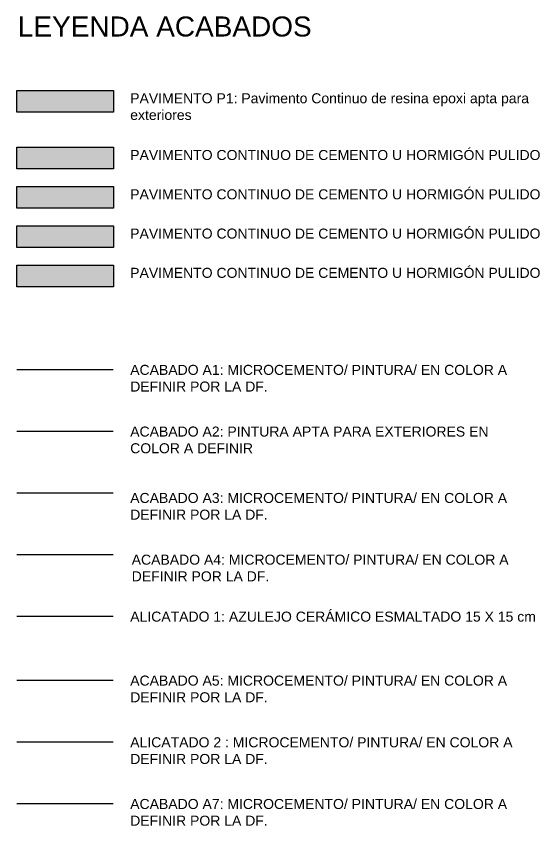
# Model space of a CAD drawing. Header units: metres. Extents: x -92 to 671, y -42 to 91.
# Drawn here: x -92.14 to -71.22, y -17.77 to 14.58 of the extents above; entities that cross this region are included whole.
import ezdxf

# ---------------------------------------------------------------- set-up
doc = ezdxf.new("R2010")
doc.units = ezdxf.units.M
doc.layers.add('02Acabados', color=7, linetype='Continuous', lineweight=30)
doc.layers.add('02Albañilería', color=7, linetype='Continuous', lineweight=30)
doc.styles.get("Standard").update_dxf_attribs({"font": 'arial.ttf'})

msp = doc.modelspace()

# ---------------------------------------------------------------- hatches: boundary and pattern name
at = {"layer": '02Albañilería', "transparency": 33554483}
h = msp.add_hatch(color=142, dxfattribs=at)
h.dxf.hatch_style = 1
h.paths.add_polyline_path([(-92.115, 11.618), (-88.255, 11.618), (-88.255, 10.745), (-92.115, 10.745)])
h = msp.add_hatch(color=171, dxfattribs=at)
h.dxf.hatch_style = 1
h.paths.add_polyline_path([(-92.115, 9.351), (-88.255, 9.351), (-88.255, 8.479), (-92.115, 8.479)])
h = msp.add_hatch(color=151, dxfattribs=at)
h.dxf.hatch_style = 1
h.paths.add_polyline_path([(-92.115, 7.781), (-88.255, 7.781), (-88.255, 6.909), (-92.115, 6.909)])
h = msp.add_hatch(color=40, dxfattribs=at)
h.dxf.hatch_style = 1
h.paths.add_polyline_path([(-92.115, 6.212), (-88.255, 6.212), (-88.255, 5.34), (-92.115, 5.34)])
at = {"layer": '02Albañilería', "true_color": 0xa953a0, "transparency": 33554483}
h = msp.add_hatch(color=215, dxfattribs=at)
h.dxf.hatch_style = 1
h.paths.add_polyline_path([(-92.115, 4.642), (-88.255, 4.642), (-88.255, 3.77), (-92.115, 3.77)])

# ---------------------------------------------------------------- linework, layer by layer
at = {"layer": '02Acabados', "color": 171, "const_width": 0.05}
msp.add_lwpolyline([(-92.115, 0.464), (-88.255, 0.464)], dxfattribs=at)
at = {"layer": '02Acabados', "color": 9, "true_color": 0xd19cc7, "const_width": 0.05}
msp.add_lwpolyline([(-92.115, -2.001), (-88.255, -2.001)], dxfattribs=at)
at = {"layer": '02Acabados', "color": 222, "const_width": 0.05}
msp.add_lwpolyline([(-92.115, -4.466), (-88.255, -4.466)], dxfattribs=at)
at = {"layer": '02Acabados', "color": 42, "true_color": 0xc29100, "const_width": 0.05}
msp.add_lwpolyline([(-92.115, -6.931), (-88.255, -6.931)], dxfattribs=at)
at = {"layer": '02Acabados', "color": 142, "const_width": 0.05}
msp.add_lwpolyline([(-92.115, -9.395), (-88.255, -9.395)], dxfattribs=at)
at = {"layer": '02Acabados', "color": 174, "true_color": 0x0000a5, "const_width": 0.05}
msp.add_lwpolyline([(-92.115, -11.951), (-88.255, -11.951)], dxfattribs=at)
at = {"layer": '02Acabados', "color": 61, "const_width": 0.05}
msp.add_lwpolyline([(-92.115, -14.416), (-88.255, -14.416)], dxfattribs=at)
at = {"layer": '02Acabados', "color": 32, "true_color": 0xcd6928, "const_width": 0.05}
msp.add_lwpolyline([(-92.115, -16.881), (-88.255, -16.881)], dxfattribs=at)
at = {"layer": '02Albañilería', "color": 142, "transparency": 33554585}
msp.add_lwpolyline([(-92.115, 11.618), (-88.255, 11.618), (-88.255, 10.745), (-92.115, 10.745)], close=True, dxfattribs=at)
at = {"layer": '02Albañilería', "color": 171, "transparency": 33554585}
msp.add_lwpolyline([(-92.115, 9.351), (-88.255, 9.351), (-88.255, 8.479), (-92.115, 8.479)], close=True, dxfattribs=at)
at = {"layer": '02Albañilería', "color": 151, "transparency": 33554585}
msp.add_lwpolyline([(-92.115, 7.781), (-88.255, 7.781), (-88.255, 6.909), (-92.115, 6.909)], close=True, dxfattribs=at)
at = {"layer": '02Albañilería', "color": 40, "transparency": 33554585}
msp.add_lwpolyline([(-92.115, 6.212), (-88.255, 6.212), (-88.255, 5.34), (-92.115, 5.34)], close=True, dxfattribs=at)
at = {"layer": '02Albañilería', "color": 215, "true_color": 0xa953a0, "transparency": 33554585}
msp.add_lwpolyline([(-92.115, 4.642), (-88.255, 4.642), (-88.255, 3.77), (-92.115, 3.77)], close=True, dxfattribs=at)

# ---------------------------------------------------------------- texts
at = {"layer": '02Acabados', "transparency": 33554687, "attachment_point": 1}
for s, width, heights, insert, char_height in [('LEYENDA ACABADOS', 21.8733, [0], (-92.073, 14.572), 0.8), ('PAVIMENTO P1: Pavimento Continuo de resina epoxi apta para exteriores', 16.70561, [0], (-87.584, 11.504), 0.4), ('PAVIMENTO CONTINUO DE CEMENTO U HORMIGÓN PULIDO', 22.87512, [0], (-87.584, 9.237), 0.4), ('PAVIMENTO CONTINUO DE CEMENTO U HORMIGÓN PULIDO', 22.87512, [0], (-87.584, 7.667), 0.4), ('PAVIMENTO CONTINUO DE CEMENTO U HORMIGÓN PULIDO', 22.87512, [0], (-87.584, 6.098), 0.4), ('PAVIMENTO CONTINUO DE CEMENTO U HORMIGÓN PULIDO', 22.87512, [0], (-87.584, 4.529), 0.4), ('ACABADO A1: MICROCEMENTO/ PINTURA/ EN COLOR A DEFINIR POR LA DF. ', 16.33326, [1.355], (-87.584, 0.652), 0.4), ('ACABADO A2: PINTURA APTA PARA EXTERIORES EN COLOR A DEFINIR  ', 16.26931, [1.863], (-87.584, -1.813), 0.4), ('ACABADO A3: MICROCEMENTO/ PINTURA/ EN COLOR A DEFINIR POR LA DF. ', 16.32162, [1.649], (-87.584, -4.466), 0.4), ('ACABADO A4: MICROCEMENTO/ PINTURA/ EN COLOR A DEFINIR POR LA DF. ', 16.34683, [2.404], (-87.525, -6.931), 0.4), ('ALICATADO 1: AZULEJO CERÁMICO ESMALTADO 15 X 15 cm', 22.87512, [0], (-87.584, -9.207), 0.4), ('ACABADO A5: MICROCEMENTO/ PINTURA/ EN COLOR A DEFINIR POR LA DF. ', 16.32557, [1.45], (-87.584, -11.763), 0.4), ('ALICATADO 2 : MICROCEMENTO/ PINTURA/ EN COLOR A DEFINIR POR LA DF. ', 16.37614, [1.703], (-87.584, -14.228), 0.4), ('ACABADO A7: MICROCEMENTO/ PINTURA/ EN COLOR A DEFINIR POR LA DF. ', 16.32557, [3.068], (-87.584, -16.693), 0.4)]:
    msp.add_mtext_dynamic_manual_height_columns(s, width=width, gutter_width=1, heights=heights, dxfattribs=dict(at, insert=insert, char_height=char_height))

doc.saveas('drawing.dxf')
